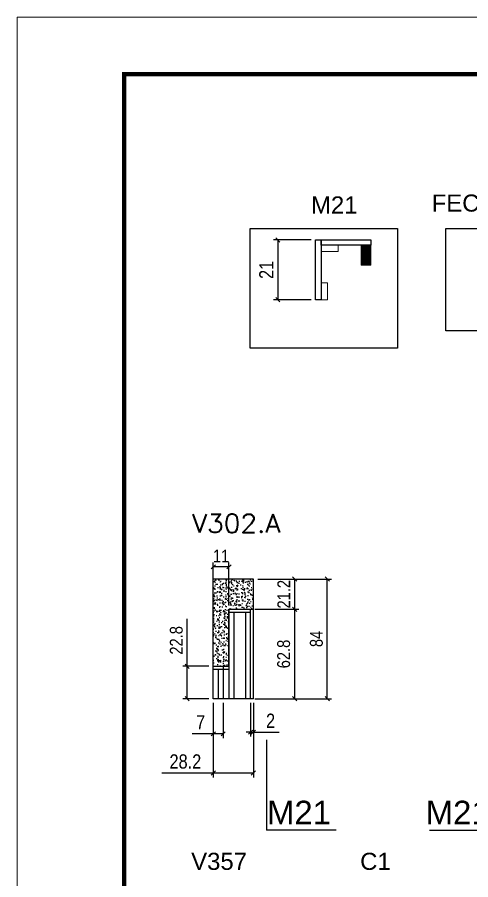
# Model space of a CAD drawing. Extents: x 137137 to 143418, y 10464 to 34486.
# Drawn here: x 138736 to 139054, y 32731 to 33337 of the extents above; entities that cross this region are included whole.
import ezdxf

# ---------------------------------------------------------------- set-up
doc = ezdxf.new("R2010")
doc.units = 0
doc.linetypes.add('DASHED', pattern=[0.75, 0.5, -0.25])
doc.linetypes.add('HIDDEN', pattern=[0.375, 0.25, -0.125])
for name, color, linetype in [('5', 5, 'Continuous'), ('COTA', 241, 'Continuous'), ('NOMENCLATURA', 7, 'Continuous'), ('Painéis', 200, 'Continuous'), ('SARR_2.2x7', 40, 'Continuous'), ('SARR_3.5x7', 81, 'Continuous')]:
    doc.layers.add(name, color=color, linetype=linetype)
for name, color, linetype, lineweight in [('Escoras', 2, 'Continuous', 25), ('Folhas', 255, 'Continuous', 9), ('Madeira', 126, 'Continuous', 18), ('Sarr 2.2x7', 40, 'Continuous', 9), ('SARRAFO DE PRESSAO', 251, 'DASHED', 9), ('Texto Seção', 7, 'Continuous', 15)]:
    doc.layers.add(name, color=color, linetype=linetype, lineweight=lineweight)
doc.styles.add('COTA TECNICA', font='techl___.ttf', dxfattribs={"height": 10})
doc.styles.add('COTA TECNICA-50', font='techl___.ttf', dxfattribs={"height": 9})
doc.styles.add('REGUA-120', font='ROMANS.shx', dxfattribs={"height": 15})
doc.styles.get("Standard").update_dxf_attribs({"font": 'arial.ttf'})
doc.dimstyles.new('COTA PAINEL-50', dxfattribs={"dimtxt": 9, "dimasz": 3, "dimexe": 3, "dimexo": 3, "dimgap": 3, "dimtad": 1, "dimdec": 1, "dimzin": 12, "dimdsep": 46, "dimtxsty": 'COTA TECNICA-50', "dimblk1": 'OBLIQUE', "dimblk2": 'OBLIQUE', "dimsah": 1, "dimcen": 0.9, "dimclrd": 4, "dimclre": 4, "dimclrt": 240, "dimadec": 1, "dimazin": 3, "dimtfac": 1, "dimtdec": 1, "dimtmove": 0, "dimatfit": 3, "dimfxl": 1, "dimtolj": 1, "dimtzin": 12, "dimarcsym": 0})
doc.dimstyles.new('PAINEL', dxfattribs={"dimtxt": 10, "dimasz": 3, "dimexe": 3, "dimexo": 3, "dimgap": 3, "dimtad": 1, "dimdec": 1, "dimzin": 12, "dimdsep": 46, "dimtxsty": 'COTA TECNICA', "dimblk1": 'OBLIQUE', "dimblk2": 'OBLIQUE', "dimsah": 1, "dimcen": 0.9, "dimclrd": 4, "dimclre": 4, "dimclrt": 240, "dimadec": 1, "dimazin": 3, "dimtfac": 1, "dimtdec": 1, "dimtmove": 0, "dimatfit": 3, "dimfxl": 1, "dimtolj": 1, "dimtzin": 12, "dimarcsym": 0})

# ---------------------------------------------------------------- blocks, each defined once
blk = doc.blocks.new('9999999999')
at = {"layer": 'Folhas'}
blk.add_lwpolyline([(98138.98, 34190.21), (99623.98, 34190.21), (99623.98, 35240.21), (98138.98, 35240.21)], close=True, dxfattribs=at)
at = {"layer": 'Folhas', "color": 30, "const_width": 3}
blk.add_lwpolyline([(98213.98, 34230.21), (99583.98, 34230.21), (99583.98, 35200.21), (98213.98, 35200.21)], close=True, dxfattribs=at)
blk = doc.blocks.new('_Oblique')
at = {"color": 0, "linetype": 'ByBlock', "lineweight": -2}
blk.add_line((-0.5, -0.5), (0.5, 0.5), dxfattribs=at)
blk = doc.blocks.new('*D300')
at = {"layer": 'COTA', "color": 4, "linetype": 'ByBlock', "lineweight": -2, "transparency": 16777216}
for p, q in [((138873.33, 32855.6), (138873.33, 32830.96)), ((138880.33, 32855.6), (138880.33, 32830.96)), ((138873.33, 32833.96), (138858.59, 32833.96)), ((138880.33, 32833.96), (138873.33, 32833.96))]:
    blk.add_line(p, q, dxfattribs=at)
at = {"layer": 'Defpoints', "color": 0, "linetype": 'ByBlock', "transparency": 16777216}
for p in [(138873.33, 32858.6), (138880.33, 32858.6), (138873.33, 32833.96)]:
    blk.add_point(p, dxfattribs=at)
at = {"layer": 'COTA', "color": 4, "linetype": 'ByBlock', "lineweight": -2, "transparency": 16777216, "xscale": 3, "yscale": 3, "zscale": 3, "rotation": 180}
blk.add_blockref('_Oblique', (138873.33, 32833.96), dxfattribs=at)
at = {"layer": 'COTA', "color": 4, "linetype": 'ByBlock', "lineweight": -2, "transparency": 16777216, "xscale": 3, "yscale": 3, "zscale": 3}
blk.add_blockref('_Oblique', (138880.33, 32833.96), dxfattribs=at)
at = {"layer": 'COTA', "color": 240, "linetype": 'ByBlock', "transparency": 16777216, "insert": (138864.46, 32842.03), "char_height": 10, "attachment_point": 5, "style": 'COTA TECNICA'}
blk.add_mtext('\\A1;7', dxfattribs=at)
blk = doc.blocks.new('*D308')
at = {"layer": 'COTA', "color": 4, "linetype": 'ByBlock', "lineweight": -2, "transparency": 16777216}
for p, q in [((138873.33, 32855.6), (138873.33, 32803.37)), ((138901.53, 32855.6), (138901.53, 32803.37)), ((138873.33, 32806.37), (138837.26, 32806.37)), ((138901.53, 32806.37), (138873.33, 32806.37))]:
    blk.add_line(p, q, dxfattribs=at)
at = {"layer": 'Defpoints', "color": 0, "linetype": 'ByBlock', "transparency": 16777216}
for p in [(138873.33, 32858.6), (138901.53, 32858.6), (138873.33, 32806.37)]:
    blk.add_point(p, dxfattribs=at)
at = {"layer": 'COTA', "color": 4, "linetype": 'ByBlock', "lineweight": -2, "transparency": 16777216, "xscale": 3, "yscale": 3, "zscale": 3, "rotation": 180}
blk.add_blockref('_Oblique', (138873.33, 32806.37), dxfattribs=at)
at = {"layer": 'COTA', "color": 4, "linetype": 'ByBlock', "lineweight": -2, "transparency": 16777216, "xscale": 3, "yscale": 3, "zscale": 3}
blk.add_blockref('_Oblique', (138901.53, 32806.37), dxfattribs=at)
at = {"layer": 'COTA', "color": 240, "linetype": 'ByBlock', "transparency": 16777216, "insert": (138853.79, 32814.46), "char_height": 10, "attachment_point": 5, "style": 'COTA TECNICA'}
blk.add_mtext('\\A1;28.2', dxfattribs=at)
blk = doc.blocks.new('*D497')
at = {"layer": 'Defpoints', "color": 0, "linetype": 'ByBlock', "transparency": 16777216}
for p in [(138899.53, 32921.4), (138899.53, 32858.6), (138930.41, 32858.6)]:
    blk.add_point(p, dxfattribs=at)
at = {"layer": 'Escoras', "color": 4, "linetype": 'ByBlock', "lineweight": -2, "transparency": 16777216}
for p, q in [((138902.53, 32921.4), (138933.41, 32921.4)), ((138930.41, 32921.4), (138930.41, 32858.6)), ((138902.53, 32858.6), (138933.41, 32858.6))]:
    blk.add_line(p, q, dxfattribs=at)
at = {"layer": 'Escoras', "color": 4, "linetype": 'ByBlock', "lineweight": -2, "transparency": 16777216, "xscale": 3, "yscale": 3, "zscale": 3}
for p, rotation in [((138930.41, 32921.4), 90), ((138930.41, 32858.6), 270)]:
    blk.add_blockref('_Oblique', p, dxfattribs=dict(at, rotation=rotation))
at = {"layer": 'Escoras', "color": 240, "linetype": 'ByBlock', "transparency": 16777216, "insert": (138922.79, 32890), "char_height": 9, "attachment_point": 5, "rotation": 90, "style": 'COTA TECNICA-50'}
blk.add_mtext('\\A1;62.8', dxfattribs=at)
blk = doc.blocks.new('*D498')
at = {"layer": 'Defpoints', "color": 0, "linetype": 'ByBlock', "transparency": 16777216}
for p in [(138901.53, 32942.6), (138901.53, 32921.4), (138930.41, 32921.4)]:
    blk.add_point(p, dxfattribs=at)
at = {"layer": 'Escoras', "color": 4, "linetype": 'ByBlock', "lineweight": -2, "transparency": 16777216}
for p, q in [((138904.53, 32942.6), (138933.41, 32942.6)), ((138930.41, 32942.6), (138930.41, 32921.4)), ((138904.53, 32921.4), (138933.41, 32921.4))]:
    blk.add_line(p, q, dxfattribs=at)
at = {"layer": 'Escoras', "color": 4, "linetype": 'ByBlock', "lineweight": -2, "transparency": 16777216, "xscale": 3, "yscale": 3, "zscale": 3}
for p, rotation in [((138930.41, 32942.6), 90), ((138930.41, 32921.4), 270)]:
    blk.add_blockref('_Oblique', p, dxfattribs=dict(at, rotation=rotation))
at = {"layer": 'Escoras', "color": 240, "linetype": 'ByBlock', "transparency": 16777216, "insert": (138922.85, 32932), "char_height": 9, "attachment_point": 5, "rotation": 90, "style": 'COTA TECNICA-50'}
blk.add_mtext('\\A1;21.2', dxfattribs=at)
blk = doc.blocks.new('*D309')
at = {"layer": 'COTA', "color": 4, "linetype": 'ByBlock', "lineweight": -2, "transparency": 16777216}
for p, q in [((138899.53, 32855.6), (138899.53, 32832.13)), ((138901.53, 32855.6), (138901.53, 32832.13)), ((138899.53, 32835.13), (138896.53, 32835.13)), ((138899.53, 32835.13), (138901.53, 32835.13)), ((138901.53, 32835.13), (138919.64, 32835.13))]:
    blk.add_line(p, q, dxfattribs=at)
at = {"layer": 'Defpoints', "color": 0, "linetype": 'ByBlock', "transparency": 16777216}
for p in [(138899.53, 32858.6), (138901.53, 32858.6), (138901.53, 32835.13)]:
    blk.add_point(p, dxfattribs=at)
at = {"layer": 'COTA', "color": 4, "linetype": 'ByBlock', "lineweight": -2, "transparency": 16777216, "xscale": 3, "yscale": 3, "zscale": 3}
blk.add_blockref('_Oblique', (138899.53, 32835.13), dxfattribs=at)
at = {"layer": 'COTA', "color": 4, "linetype": 'ByBlock', "lineweight": -2, "transparency": 16777216, "xscale": 3, "yscale": 3, "zscale": 3, "rotation": 180}
blk.add_blockref('_Oblique', (138901.53, 32835.13), dxfattribs=at)
at = {"layer": 'COTA', "color": 240, "linetype": 'ByBlock', "transparency": 16777216, "insert": (138913.58, 32843.13), "char_height": 10, "attachment_point": 5, "style": 'COTA TECNICA'}
blk.add_mtext('\\A1;2', dxfattribs=at)
blk = doc.blocks.new('*D499')
at = {"layer": 'Defpoints', "color": 0, "linetype": 'ByBlock', "transparency": 16777216}
for p in [(138901.53, 32942.6), (138953.36, 32942.6), (138901.53, 32858.6)]:
    blk.add_point(p, dxfattribs=at)
at = {"layer": 'Escoras', "color": 4, "linetype": 'ByBlock', "lineweight": -2, "transparency": 16777216}
for p, q in [((138904.53, 32942.6), (138956.36, 32942.6)), ((138953.36, 32858.6), (138953.36, 32942.6)), ((138904.53, 32858.6), (138956.36, 32858.6))]:
    blk.add_line(p, q, dxfattribs=at)
at = {"layer": 'Escoras', "color": 4, "linetype": 'ByBlock', "lineweight": -2, "transparency": 16777216, "xscale": 3, "yscale": 3, "zscale": 3}
for p, rotation in [((138953.36, 32942.6), 90), ((138953.36, 32858.6), 270)]:
    blk.add_blockref('_Oblique', p, dxfattribs=dict(at, rotation=rotation))
at = {"layer": 'Escoras', "color": 240, "linetype": 'ByBlock', "transparency": 16777216, "insert": (138945.77, 32900.6), "char_height": 9, "attachment_point": 5, "rotation": 90, "style": 'COTA TECNICA-50'}
blk.add_mtext('\\A1;84', dxfattribs=at)
blk = doc.blocks.new('*D500')
at = {"layer": 'Defpoints', "color": 0, "linetype": 'ByBlock', "transparency": 16777216}
for p in [(138855.04, 32881.4), (138873.33, 32881.4), (138873.33, 32858.6)]:
    blk.add_point(p, dxfattribs=at)
at = {"layer": 'Escoras', "color": 4, "linetype": 'ByBlock', "lineweight": -2, "transparency": 16777216}
for p, q in [((138855.04, 32881.4), (138855.04, 32914.75)), ((138870.33, 32881.4), (138852.04, 32881.4)), ((138855.04, 32858.6), (138855.04, 32881.4)), ((138870.33, 32858.6), (138852.04, 32858.6))]:
    blk.add_line(p, q, dxfattribs=at)
at = {"layer": 'Escoras', "color": 4, "linetype": 'ByBlock', "lineweight": -2, "transparency": 16777216, "xscale": 3, "yscale": 3, "zscale": 3}
for p, rotation in [((138855.04, 32881.4), 90), ((138855.04, 32858.6), 270)]:
    blk.add_blockref('_Oblique', p, dxfattribs=dict(at, rotation=rotation))
at = {"layer": 'Escoras', "color": 240, "linetype": 'ByBlock', "transparency": 16777216, "insert": (138847.45, 32899.58), "char_height": 9, "attachment_point": 5, "rotation": 90, "style": 'COTA TECNICA-50'}
blk.add_mtext('\\A1;22.8', dxfattribs=at)
blk = doc.blocks.new('*D501')
at = {"layer": 'Defpoints', "color": 0, "linetype": 'ByBlock', "transparency": 16777216}
for p in [(138873.33, 32951.24), (138884.33, 32921.4), (138873.33, 32881.4)]:
    blk.add_point(p, dxfattribs=at)
at = {"layer": 'Escoras', "color": 4, "linetype": 'ByBlock', "lineweight": -2, "transparency": 16777216}
for p, q in [((138873.33, 32884.4), (138873.33, 32954.24)), ((138884.33, 32924.4), (138884.33, 32954.24)), ((138884.33, 32951.24), (138873.33, 32951.24))]:
    blk.add_line(p, q, dxfattribs=at)
at = {"layer": 'Escoras', "color": 4, "linetype": 'ByBlock', "lineweight": -2, "transparency": 16777216, "xscale": 3, "yscale": 3, "zscale": 3, "rotation": 180}
blk.add_blockref('_Oblique', (138873.33, 32951.24), dxfattribs=at)
at = {"layer": 'Escoras', "color": 4, "linetype": 'ByBlock', "lineweight": -2, "transparency": 16777216, "xscale": 3, "yscale": 3, "zscale": 3}
blk.add_blockref('_Oblique', (138884.33, 32951.24), dxfattribs=at)
at = {"layer": 'Escoras', "color": 240, "linetype": 'ByBlock', "transparency": 16777216, "insert": (138878.83, 32958.79), "char_height": 9, "attachment_point": 5, "style": 'COTA TECNICA-50'}
blk.add_mtext('\\A1;11', dxfattribs=at)
blk = doc.blocks.new('*D512')
at = {"layer": 'Defpoints', "color": 0, "linetype": 'ByBlock', "transparency": 16777216}
for p in [(138945.1, 33180.77), (138918.66, 33138.77), (138945.1, 33138.77)]:
    blk.add_point(p, dxfattribs=at)
at = {"layer": 'Sarr 2.2x7', "color": 4, "linetype": 'ByBlock', "lineweight": -2, "transparency": 16777216}
for p, q in [((138942.1, 33180.77), (138915.66, 33180.77)), ((138918.66, 33180.77), (138918.66, 33138.77)), ((138942.1, 33138.77), (138915.66, 33138.77))]:
    blk.add_line(p, q, dxfattribs=at)
at = {"layer": 'Sarr 2.2x7', "color": 4, "linetype": 'ByBlock', "lineweight": -2, "transparency": 16777216, "xscale": 3, "yscale": 3, "zscale": 3}
for p, rotation in [((138918.66, 33180.77), 90), ((138918.66, 33138.77), 270)]:
    blk.add_blockref('_Oblique', p, dxfattribs=dict(at, rotation=rotation))
at = {"layer": 'Sarr 2.2x7', "color": 240, "linetype": 'ByBlock', "transparency": 16777216, "insert": (138910.6, 33159.77), "char_height": 10, "attachment_point": 5, "rotation": 90, "style": 'COTA TECNICA'}
blk.add_mtext('\\A1;21', dxfattribs=at)

msp = doc.modelspace()

# ---------------------------------------------------------------- hatches: boundary and pattern name
at = {"layer": 'COTA', "linetype": 'ByBlock'}
h = msp.add_hatch(dxfattribs=at)
h.set_pattern_fill('AR-CONC', color=256, scale=0.03)
h.set_pattern_definition([(50, (-53236.265, -799.5957), (5.46554007, -0.47817257), [0.5715, -6.2865]), (355, (-53236.265, -799.5957), (-1.05730264, 5.73170536), [0.4572, -5.02921753]), (100.4514447, (-53235.8097, -799.6355), (4.40823741, 5.25353256), [0.48570026, -5.34270734]), (46.1842, (-53236.265, -798.0717), (8.13237123, -1.26126984), [0.85725, -9.42975]), (96.6355576, (-53235.5875, -798.177), (7.12212402, 7.42278374), [0.7285507, -8.01406824]), (351.184151, (-53236.265, -798.072), (7.12212402, 7.42278374), [0.685799, -7.54379196]), (21, (-53235.503, -798.4527), (4.54843174, -3.06795595), [0.5715, -6.2865]), (326, (-53235.503, -798.4527), (1.85406085, 5.52563898), [0.4572, -5.0292]), (71.451445, (-53235.124, -798.7083), (6.40249258, 2.45768307), [0.48570026, -5.34269813]), (37.5, (-53236.2652, -799.5957), (0.092658098, 2.536651166), [0, -4.96824, 0, -5.1054, 0, -5.04825]), (7.5, (-53236.2652, -799.5957), (2.004589875, 3.005417245), [0, -2.91084, 0, -4.85394, 0, -1.92405]), (327.5, (-53237.9644, -799.5957), (4.067717855, -0.17186232), [0, -1.905, 0, -5.9436, 0, -7.8867]), (317.5, (-53238.7264, -799.5957), (4.44387544, 0.76279473), [0, -2.4765, 0, -3.94716, 0, -5.6007])])
h.paths.add_polyline_path([(138884.33, 32881.4), (138884.33, 32921.4), (138901.53, 32921.4), (138901.53, 32942.6), (138873.33, 32942.6), (138873.33, 32881.4)])
at = {"layer": 'Madeira'}
h = msp.add_hatch(dxfattribs=at)
h.set_pattern_fill('ANSI31', color=256, scale=0.2, angle=270, style=0)
h.set_pattern_definition([(315, (155550.07676, 19829.0409), (0.449012806, 0.449012806), [])])
h.paths.add_polyline_path([(138984.06, 33177.17), (138977.06, 33177.17), (138977.06, 33163.17), (138984.06, 33163.17)])

# ---------------------------------------------------------------- linework, layer by layer
at = {"linetype": 'ByBlock'}
for points in [[(138899.15, 33188.93), (139002.58, 33188.93), (139002.58, 33104.85), (138899.15, 33104.85)], [(139036.5, 33188.93), (139126.9, 33188.93), (139126.9, 33117), (139036.5, 33117)]]:
    msp.add_lwpolyline(points, close=True, dxfattribs=at)
at = {"layer": 'COTA', "linetype": 'ByBlock'}
for p, q in [((138901.53, 32942.6), (138873.33, 32942.6)), ((138873.33, 32881.4), (138873.33, 32942.6)), ((138901.53, 32921.4), (138901.53, 32942.6))]:
    msp.add_line(p, q, dxfattribs=at)
at = {"layer": 'Madeira'}
msp.add_lwpolyline([(138984.06, 33177.17), (138977.06, 33177.17), (138977.06, 33163.17), (138984.06, 33163.17)], close=True, dxfattribs=at)
at = {"layer": 'NOMENCLATURA', "linetype": 'Continuous'}
for p, q in [((138910.65, 32829.81), (138910.65, 32766.26)), ((138959.64, 32766.26), (138910.65, 32766.26)), ((139025.03, 32766.26), (139074.02, 32766.26))]:
    msp.add_line(p, q, dxfattribs=at)
at = {"layer": 'Painéis', "linetype": 'ByBlock'}
for p, q in [((138884.33, 32921.4), (138901.53, 32921.4)), ((138884.33, 32881.4), (138884.33, 32921.4)), ((138899.53, 32858.6), (138899.53, 32921.4)), ((138901.53, 32858.6), (138901.53, 32921.4)), ((138873.33, 32858.6), (138873.33, 32881.4)), ((138873.33, 32881.4), (138884.33, 32881.4)), ((138901.53, 32858.6), (138873.33, 32858.6))]:
    msp.add_line(p, q, dxfattribs=at)
at = {"layer": 'Painéis'}
msp.add_lwpolyline([(138949.1, 33138.77), (138945.1, 33138.77), (138945.1, 33180.77), (138949.1, 33180.77)], close=True, dxfattribs=at)
at = {"layer": 'Painéis', "linetype": 'ByBlock'}
msp.add_lwpolyline([(138949.1, 33180.77), (138984.04, 33180.77), (138984.04, 33177.17), (138949.1, 33177.17), (138949.1, 33180.77)], dxfattribs=at)
at = {"layer": 'Sarr 2.2x7', "linetype": 'ByBlock'}
for points in [[(138949.1, 33177.17), (138961.1, 33177.17), (138961.1, 33172.77), (138949.1, 33172.77), (138949.1, 33177.17)], [(138949.1, 33138.77), (138949.1, 33150.77), (138953.5, 33150.77), (138953.5, 33138.77), (138949.1, 33138.77)]]:
    msp.add_lwpolyline(points, dxfattribs=at)
at = {"layer": 'SARR_2.2x7', "linetype": 'Continuous'}
for p, q in [((138899.53, 32919.2), (138884.33, 32919.2)), ((138884.33, 32879.2), (138873.33, 32879.2))]:
    msp.add_line(p, q, dxfattribs=at)
at = {"layer": 'SARR_2.2x7', "linetype": 'HIDDEN'}
msp.add_line((138880.33, 32881.4), (138880.33, 32858.6), dxfattribs=at)
at = {"layer": 'SARR_3.5x7'}
for p, q in [((138884.33, 32921.4), (138884.33, 32858.6)), ((138887.83, 32919.2), (138887.83, 32858.6)), ((138896.03, 32919.2), (138896.03, 32858.6)), ((138876.83, 32879.2), (138876.83, 32858.6))]:
    msp.add_line(p, q, dxfattribs=at)

# ---------------------------------------------------------------- block references
at = {"layer": 'SARRAFO DE PRESSAO', "color": 6, "linetype": 'ByBlock'}
msp.add_blockref('9999999999', (40596.81, -1903), dxfattribs=at)

# ---------------------------------------------------------------- texts
at = {"layer": '5', "color": 7, "linetype": 'Continuous'}
for s, p in [('FECHAMENTO', (139026.67, 33200.7)), ('M21', (138941.99, 33199.37))]:
    msp.add_text(s, height=12, rotation=359.99996, dxfattribs=at).set_placement(p)
at = {"layer": '5', "linetype": 'Continuous'}
for s, p in [('V357', (138857.87, 32738.39)), ('C1', (138976.45, 32738.39))]:
    msp.add_text(s, height=12, rotation=0.00004, dxfattribs=at).set_placement(p)
at = {"layer": 'NOMENCLATURA', "linetype": 'Continuous'}
for p in [(138911.11, 32770.46), (139022.49, 32770.46)]:
    msp.add_text('M21', height=16.5, dxfattribs=at).set_placement(p)
at = {"layer": 'Texto Seção', "style": 'REGUA-120', "width": 1.05}
msp.add_text('V302.A', height=13, dxfattribs=at).set_placement((138858.45, 32975.24))

# ---------------------------------------------------------------- dimensions: what is measured, and where the dimension line sits
at = {"layer": 'COTA', "linetype": 'ByBlock'}
dim = msp.add_linear_dim(base=(138873.33, 32806.37), p1=(138901.53, 32858.6), p2=(138873.33, 32858.6), dimstyle='PAINEL', dxfattribs=at)
dim.commit()
dim.dimension.update_dxf_attribs({"geometry": '*D308', "text_midpoint": (138853.79, 32814.46)})
for base, p1, p2, picture, middle in [((138873.33, 32833.96), (138880.33, 32858.6), (138873.33, 32858.6), '*D300', (138864.46, 32842.03)), ((138901.53, 32835.13), (138899.53, 32858.6), (138901.53, 32858.6), '*D309', (138913.58, 32843.13))]:
    dim = msp.add_linear_dim(base=base, p1=p1, p2=p2, angle=180, dimstyle='PAINEL', dxfattribs=at)
    dim.commit()
    dim.dimension.update_dxf_attribs({"geometry": picture, "text_midpoint": middle})
at = {"layer": 'Escoras', "linetype": 'ByBlock'}
dim = msp.add_linear_dim(base=(138873.33, 32951.24), p1=(138884.33, 32921.4), p2=(138873.33, 32881.4), dimstyle='COTA PAINEL-50', override={"dimarcsym": 1}, dxfattribs=at)
dim.commit()
dim.dimension.update_dxf_attribs({"geometry": '*D501', "text_midpoint": (138878.83, 32958.79)})
dim = msp.add_linear_dim(base=(138930.41, 32921.4), p1=(138901.53, 32942.6), p2=(138901.53, 32921.4), angle=270, dimstyle='COTA PAINEL-50', override={"dimarcsym": 1}, dxfattribs=at)
dim.commit()
dim.dimension.update_dxf_attribs({"geometry": '*D498', "text_midpoint": (138930.41, 32932), "dimtype": 161})
for p1, p2, distance, picture, middle in [((138901.53, 32858.6), (138901.53, 32942.6), -51.83, '*D499', (138945.77, 32900.6)), ((138899.53, 32921.4), (138899.53, 32858.6), 30.88, '*D497', (138922.79, 32890)), ((138873.33, 32858.6), (138873.33, 32881.4), 18.29, '*D500', (138847.45, 32899.58))]:
    dim = msp.add_aligned_dim(p1=p1, p2=p2, distance=distance, dimstyle='COTA PAINEL-50', override={"dimarcsym": 1}, dxfattribs=at)
    dim.commit()
    dim.dimension.update_dxf_attribs({"geometry": picture, "text_midpoint": middle})
at = {"layer": 'Sarr 2.2x7', "linetype": 'ByBlock'}
dim = msp.add_linear_dim(base=(138918.66, 33138.77), p1=(138945.1, 33180.77), p2=(138945.1, 33138.77), angle=90, dimstyle='PAINEL', override={"dimlfac": 0.5}, dxfattribs=at)
dim.commit()
dim.dimension.update_dxf_attribs({"geometry": '*D512', "text_midpoint": (138910.6, 33159.77)})

doc.saveas('drawing.dxf')
